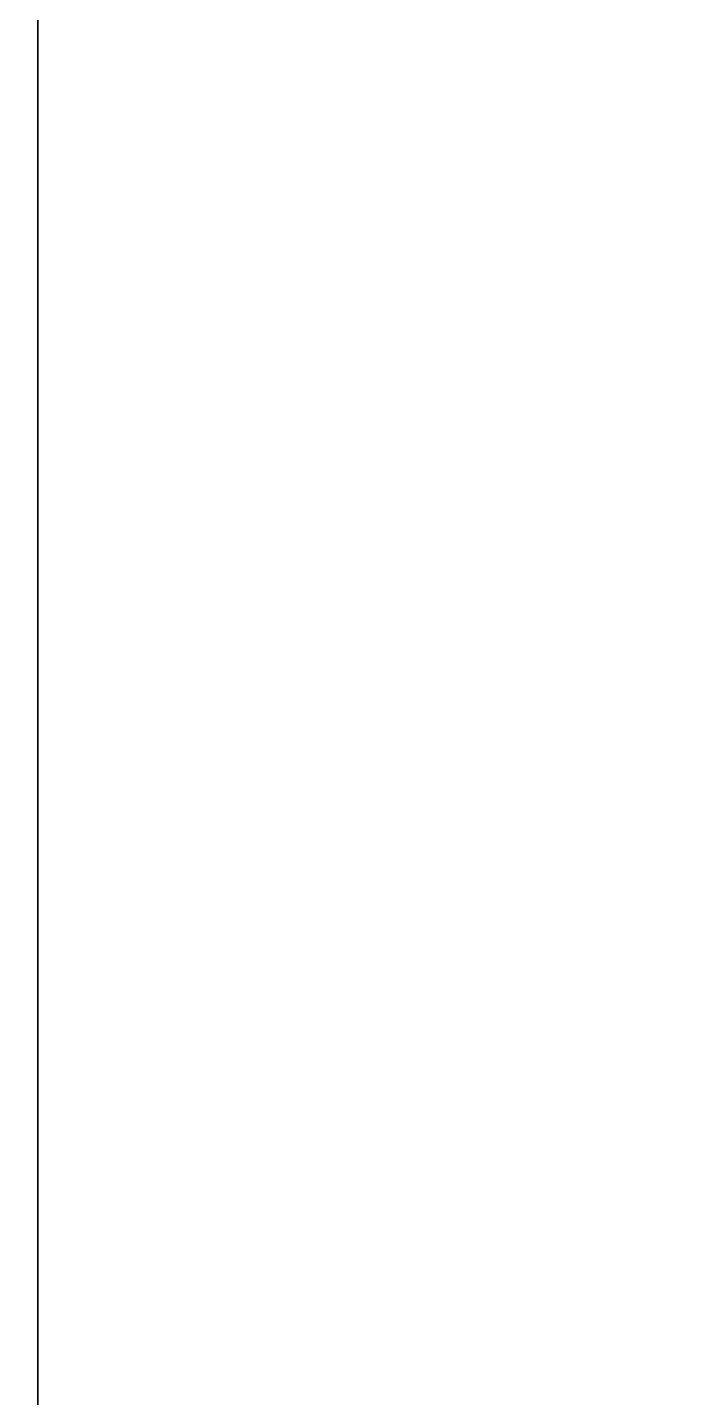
# Model space of a CAD drawing. Extents: x 0 to 5228, y -2725 to 0.
# Drawn here: x 1005.22 to 1023.14, y -1971.45 to -1933.48 of the extents above; entities that cross this region are included whole.
import ezdxf

# ---------------------------------------------------------------- set-up
doc = ezdxf.new("R2010")
doc.units = 0
for name, color, linetype in [('LAYER0', 7, 'CONTINUOUS'), ('LAYER1', 7, 'CONTINUOUS'), ('LAYER394', 7, 'CONTINUOUS'), ('LAYER644', 251, 'CONTINUOUS'), ('LAYER647', 251, 'CONTINUOUS'), ('LAYER847', 7, 'CONTINUOUS')]:
    doc.layers.add(name, color=color, linetype=linetype)

msp = doc.modelspace()

# ---------------------------------------------------------------- linework, layer by layer
at = {"layer": 'LAYER0', "invisible_edges": 1}
for points in [[(5227.5, 0), (0, -2725.14), (0, 0), (5227.5, 0)], [(5227.5, -2725.14, 5), (0, 0, 5), (0, -2725.14, 5), (5227.5, -2725.14, 5)], [(0, 0, 5), (5227.5, -2725.14, 5), (5227.5, 0, 5), (0, 0, 5)], [(0, -2725.14), (5227.5, 0), (5227.5, -2725.14), (0, -2725.14)]]:
    msp.add_3dface(points, dxfattribs=at)
at = {"layer": 'LAYER394'}
for points, invisible_edges in [([(2022.5, -1833, 885), (977.5, -2315, 885), (977.5, -1833, 885), (2022.5, -1833, 885)], 1), ([(977.5, -2315, 885), (2022.5, -1833, 885), (2281.5, -2315, 885), (977.5, -2315, 885)], 3), ([(2281.5, -2315, 940), (977.5, -1833, 940), (977.5, -2315, 940), (2281.5, -2315, 940)], 1), ([(977.5, -1833, 940), (2281.5, -2315, 940), (2022.5, -1833, 940), (977.5, -1833, 940)], 3)]:
    msp.add_3dface(points, dxfattribs=dict(at, invisible_edges=invisible_edges))
at = {"layer": 'LAYER644', "invisible_edges": 1}
for points in [[(1005.5, -2305, 5), (987.5, -1845, 5), (1005.5, -1845, 5), (1005.5, -2305, 5)], [(987.5, -1845, 5), (1005.5, -2305, 5), (987.5, -2305, 5), (987.5, -1845, 5)], [(987.5, -2305, 885), (1005.5, -1845, 885), (987.5, -1845, 885), (987.5, -2305, 885)], [(1005.5, -1845, 885), (987.5, -2305, 885), (1005.5, -2305, 885), (1005.5, -1845, 885)], [(1005.5, -1845, 885), (1005.5, -2305, 5), (1005.5, -1845, 5), (1005.5, -1845, 885)], [(1005.5, -2305, 5), (1005.5, -1845, 885), (1005.5, -2305, 885), (1005.5, -2305, 5)]]:
    msp.add_3dface(points, dxfattribs=at)
at = {"layer": 'LAYER647', "invisible_edges": 1}
for points in [[(1023.5, -2165, 155), (1005.5, -1845, 155), (1023.5, -1845, 155), (1023.5, -2165, 155)], [(1005.5, -1845, 155), (1023.5, -2165, 155), (1005.5, -2165, 155), (1005.5, -1845, 155)], [(1005.5, -2165, 885), (1023.5, -1845, 885), (1005.5, -1845, 885), (1005.5, -2165, 885)], [(1023.5, -1845, 885), (1005.5, -2165, 885), (1023.5, -2165, 885), (1023.5, -1845, 885)], [(1005.5, -1845, 155), (1005.5, -2165, 885), (1005.5, -1845, 885), (1005.5, -1845, 155)], [(1005.5, -2165, 885), (1005.5, -1845, 155), (1005.5, -2165, 155), (1005.5, -2165, 885)]]:
    msp.add_3dface(points, dxfattribs=at)
at = {"layer": 'LAYER847'}
for points, invisible_edges in [([(2085.5, -1897, 5), (1005.5, -2165, 5), (1005.5, -1897, 5), (2085.5, -1897, 5)], 1), ([(1005.5, -2165, 5), (2085.5, -1897, 5), (3784.5, -2165, 5), (1005.5, -2165, 5)], 3), ([(1005.5, -1897, 155), (1005.5, -2165, 5), (1005.5, -2165, 155), (1005.5, -1897, 155)], 1), ([(1005.5, -2165, 5), (1005.5, -1897, 155), (1005.5, -1897, 5), (1005.5, -2165, 5)], 1), ([(3784.5, -2165, 155), (1005.5, -1897, 155), (1005.5, -2165, 155), (3784.5, -2165, 155)], 1), ([(1005.5, -1897, 155), (3784.5, -2165, 155), (2085.5, -1897, 155), (1005.5, -1897, 155)], 3)]:
    msp.add_3dface(points, dxfattribs=dict(at, invisible_edges=invisible_edges))

# ---------------------------------------------------------------- meshes
at = {"layer": 'LAYER1'}
mesh = msp.add_polymesh((6, 2), dxfattribs=at)
for k, corner in enumerate([(4927.5, -150, 2523), (977.5, -150, 2523), (4927.5, -330, 2523), (4927.5, -150, 2523), (5077.5, -330, 2523), (4927.5, -330, 2523), (5077.5, -2165, 2523), (5077.5, -330, 2523), (2281.5, -2165, 2523), (5077.5, -2165, 2523), (2281.5, -2315, 2523), (5227.5, -2315, 2523)]):
    mesh.set_mesh_vertex(divmod(k, 2), corner)

doc.saveas('drawing.dxf')
